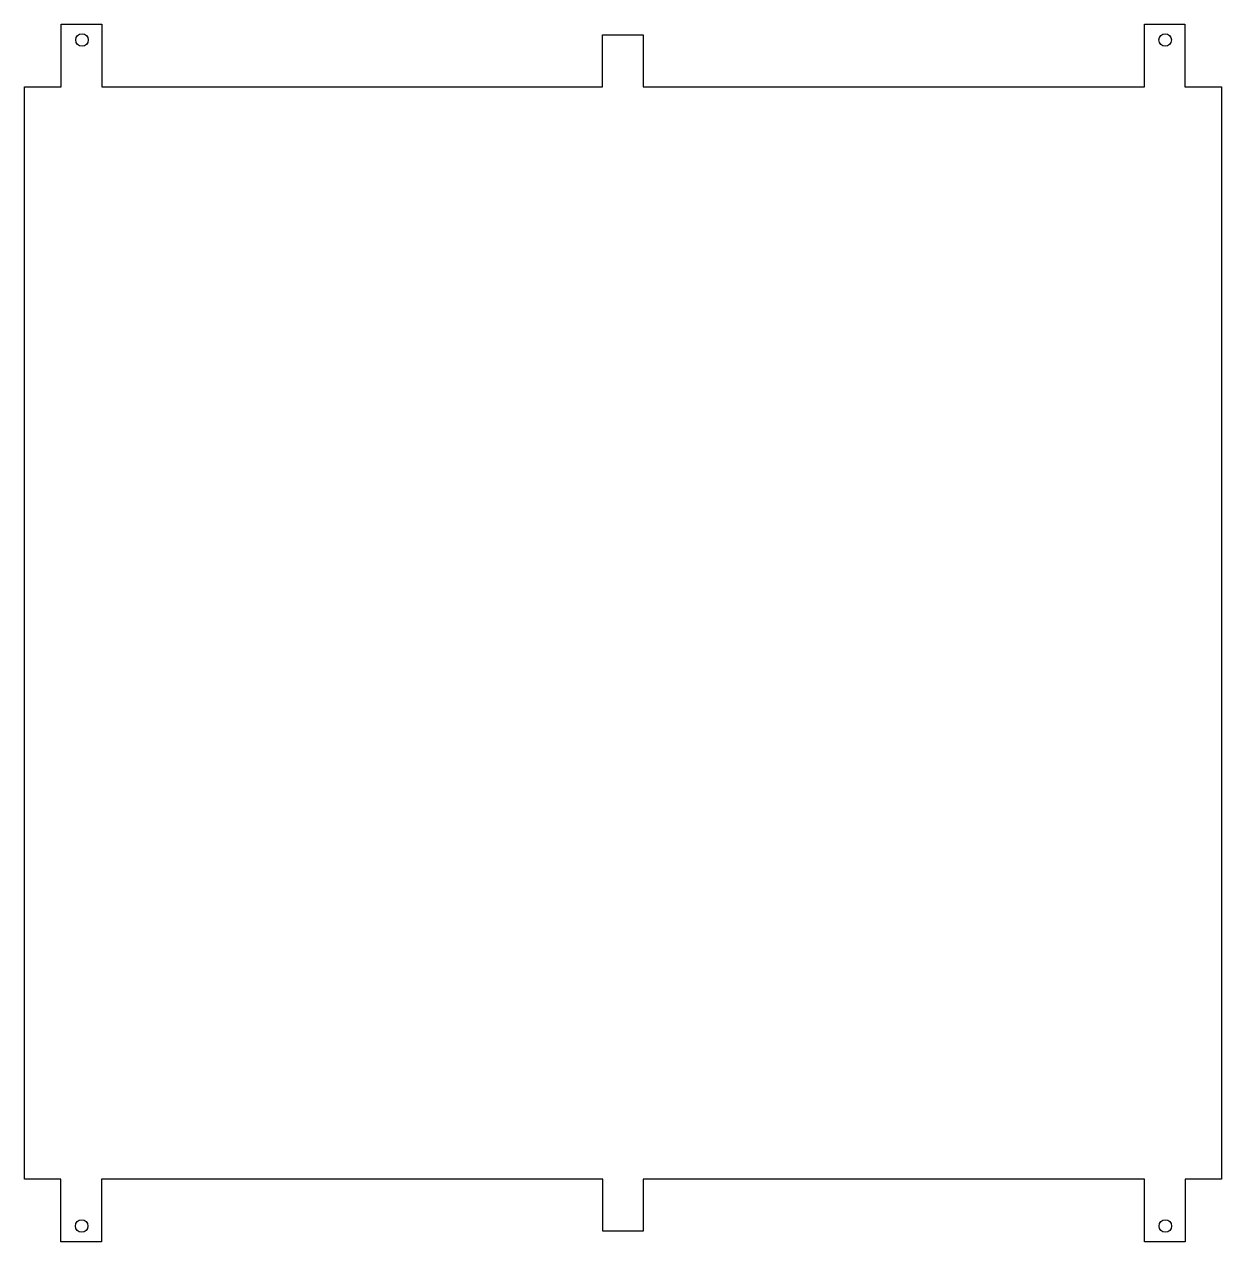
# Model space of a CAD drawing. Extents: x -380 to -150, y -12 to 222.
import ezdxf

# ---------------------------------------------------------------- set-up
doc = ezdxf.new("R2010")
doc.units = 0
doc.layers.get('0').update_dxf_attribs({"linetype": 'continuous'})

# ---------------------------------------------------------------- blocks, each defined once
blk = doc.blocks.new('SKETCH007')
at = {"color": 7}
blk.add_lwpolyline([(-156.85, 209.92), (-149.8, 209.92), (-149.8, 0.04), (-156.81, 0.04), (-156.81, -11.96), (-164.61, -11.96), (-164.61, 0.04), (-260.89, 0.04), (-260.89, -9.96), (-268.69, -9.96), (-268.69, 0.04), (-364.96, 0.04), (-364.96, -11.96), (-372.76, -11.96), (-372.76, 0.04), (-379.77, 0.04), (-379.77, 209.92), (-372.7, 209.92), (-372.7, 221.92), (-364.9, 221.92), (-364.9, 209.92), (-268.73, 209.92), (-268.73, 219.92), (-260.93, 219.92), (-260.93, 209.92), (-164.65, 209.92), (-164.65, 221.92), (-156.85, 221.92)], close=True, dxfattribs=at)
for centre in [(-368.7, 218.92, -113), (-160.65, 218.92, -113), (-368.76, -8.96, -113), (-160.61, -8.96, -113)]:
    blk.add_circle(centre, 1.2, dxfattribs=at)

msp = doc.modelspace()

# ---------------------------------------------------------------- block references
at = {"color": 7}
msp.add_blockref('SKETCH007', (0, 0), dxfattribs=at)

doc.saveas('drawing.dxf')
